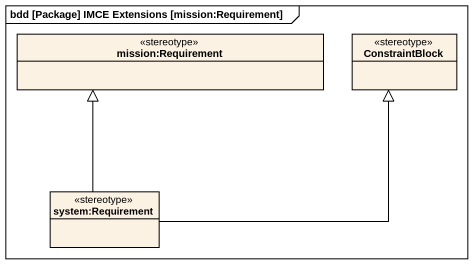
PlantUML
@startuml
mainframe bdd [Package] IMCE Extensions [mission:Requirement]
hide circle
hide empty members
class "mission:Requirement" as mission_Requirement <<stereotype>>
class ConstraintBlock <<stereotype>>
class "system:Requirement" as system_Requirement <<stereotype>>
system_Requirement -up-|> mission_Requirement
system_Requirement -right-|> ConstraintBlock
@enduml
